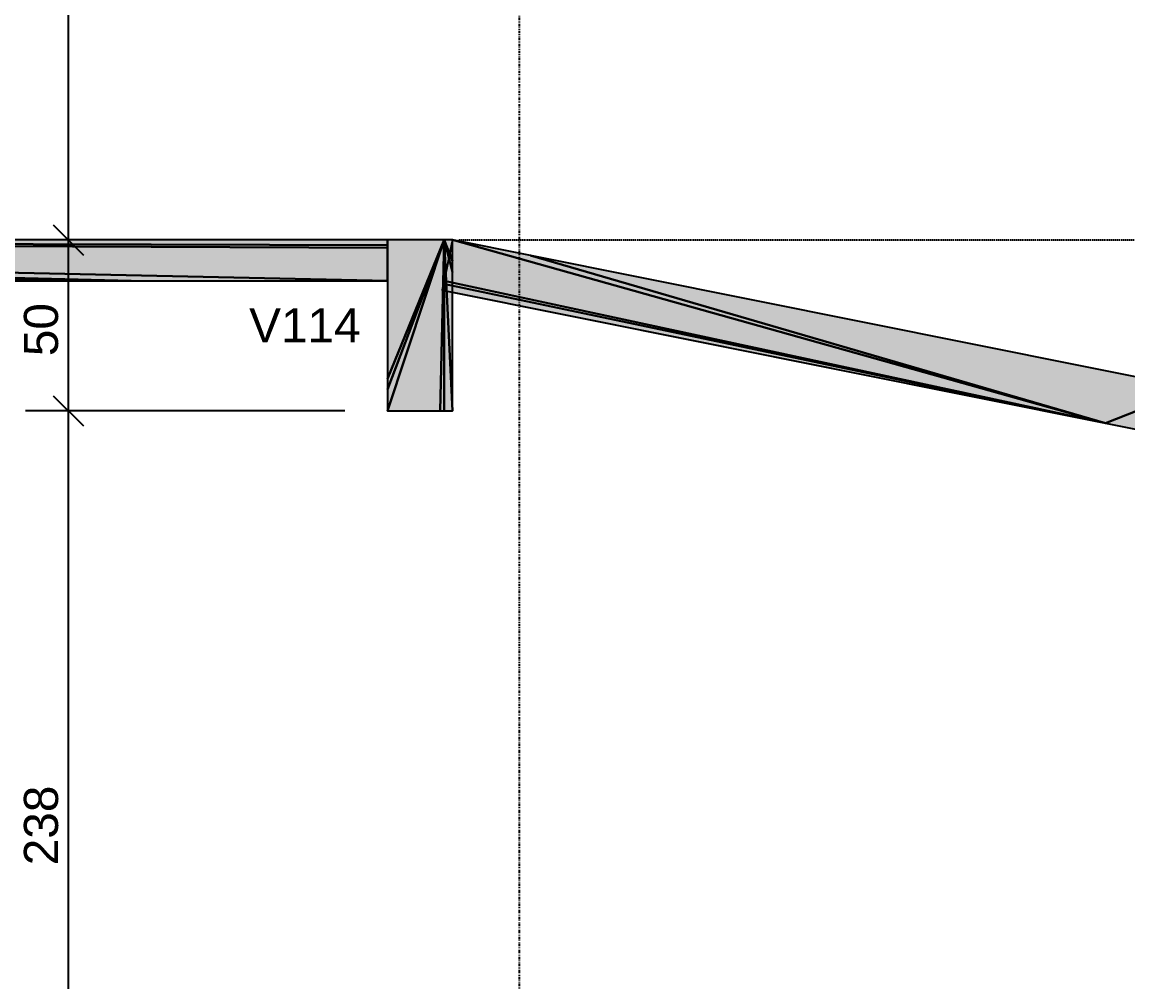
# Model space of a CAD drawing. Extents: x 37185 to 43130, y -8131 to -3926.
# Drawn here: x 40582.7 to 40798.5, y -5005.6 to -4818.4 of the extents above; entities that cross this region are included whole.
import ezdxf

# ---------------------------------------------------------------- set-up
doc = ezdxf.new("R2010")
doc.units = 0
doc.header["$MEASUREMENT"] = 0
doc.linetypes.add('ESTILO_TQS_0002', pattern=[0.4, 0.1, -0.3])
doc.linetypes.add('ESTILO_TQS_0004', pattern=[1.12, 0.5, -0.2, 0.01, -0.2, 0.01, -0.2])
for name, color, linetype in [('52', 3, 'CONTINUOUS'), ('67', 7, 'CONTINUOUS'), ('70', 160, 'CONTINUOUS'), ('74', 2, 'CONTINUOUS'), ('75', 9, 'CONTINUOUS'), ('96', 252, 'CONTINUOUS')]:
    doc.layers.add(name, color=color, linetype=linetype)
doc.styles.add('TQS_ARIAL', font='arial.ttf')

msp = doc.modelspace()

# ---------------------------------------------------------------- linework, layer by layer
at = {"layer": '52', "linetype": 'Continuous'}
for points in [[(40666.65, -4860.87), (40665.07, -4860.87), (40653.98, -4860.87), (40284.98, -4860.87), (40284.83, -4860.87), (40284.47, -4860.87), (40284.22, -4860.87), (40283.64, -4860.87), (40282.05, -4860.87), (40281.41, -4860.87), (40280.75, -4860.87), (40278.81, -4860.87), (40278.4, -4860.87), (40274.98, -4860.87), (40271.56, -4860.87), (40271.16, -4860.87), (40269.22, -4860.87), (40268.56, -4860.87), (40267.91, -4860.87), (40266.32, -4860.87), (40265.74, -4860.87), (40265.14, -4860.87), (40264.98, -4860.87)], [(40666.65, -4860.87), (40666.1, -4863.59), (40665.95, -4864.36), (40665.37, -4867.24), (40665.07, -4868.74), (40665.05, -4868.83), (40664.93, -4869.45), (40664.86, -4869.82), (40664.68, -4870.67)], [(40666.65, -4894.2), (40666.65, -4871.07), (40666.65, -4869.82), (40666.65, -4869.17), (40666.65, -4867.14), (40666.65, -4865.02), (40666.65, -4860.87)], [(41624.65, -5052.87), (41444.97, -5016.86), (41096.56, -4947.03), (41055.54, -4938.81), (41026.46, -4932.98), (41023.04, -4932.3), (40862.7, -4900.16), (40843.82, -4896.38), (40814.74, -4890.55), (40811.32, -4889.86), (40681.89, -4863.92), (40666.65, -4860.87)], [(40284.98, -4868.87), (40407.24, -4868.87), (40515, -4868.87), (40557.25, -4868.87), (40579.8, -4868.87), (40584.62, -4868.87), (40593.82, -4868.87), (40603.98, -4868.87), (40653.98, -4868.87)], [(40653.98, -4868.87), (40653.98, -4887.94), (40653.98, -4890.05), (40653.98, -4894.2)], [(40664.68, -4870.67), (40664.83, -4870.7), (40665.07, -4870.75), (40665.54, -4870.85), (40666.65, -4871.07)], [(40666.65, -4871.07), (40794.11, -4896.61), (40809.35, -4899.67), (40838.43, -4905.5), (40841.85, -4906.18), (41002.19, -4938.32), (41021.08, -4942.1), (41050.15, -4947.93), (41053.57, -4948.62), (41401.98, -5018.44), (41443, -5026.67), (41622.68, -5062.68)], [(40653.98, -4894.2), (40664.27, -4894.2), (40665.07, -4894.2), (40666.65, -4894.2)]]:
    msp.add_lwpolyline(points, dxfattribs=at)
at = {"layer": '67', "linetype": 'ESTILO_TQS_0002'}
msp.add_line((40668.02, -4860.87), (42548.32, -4860.87), dxfattribs=at)
at = {"layer": '70', "linetype": 'ESTILO_TQS_0004'}
msp.add_line((40679.65, -4323.44), (40679.65, -5192.87), dxfattribs=at)
at = {"layer": '75', "linetype": 'Continuous'}
for p, q in [((40591.68, -4693.87), (40591.68, -4869.2)), ((40591.68, -4852.54), (40591.68, -4902.54)), ((40588.74, -4857.92), (40594.63, -4863.82)), ((40588.74, -4857.92), (40594.63, -4863.82)), ((40601.24, -4860.87), (40583.35, -4860.87)), ((40601.24, -4860.87), (40583.35, -4860.87)), ((40609.58, -4860.87), (40609.58, -4860.87)), ((40609.58, -4860.87), (40609.58, -4860.87)), ((40591.68, -4885.87), (40591.68, -5061.21)), ((40588.74, -4891.26), (40594.63, -4897.15)), ((40588.74, -4891.26), (40594.63, -4897.15)), ((40645.65, -4894.2), (40583.35, -4894.2)), ((40645.65, -4894.2), (40583.35, -4894.2)), ((40653.98, -4894.2), (40653.98, -4894.2)), ((40653.98, -4894.2), (40653.98, -4894.2))]:
    msp.add_line(p, q, dxfattribs=at)
at = {"layer": '96', "linetype": 'Continuous'}
for points in [[(40284.98, -4860.87), (40579.8, -4868.87), (40584.62, -4868.87), (40284.98, -4860.87)], [(40284.98, -4860.87), (40584.62, -4868.87), (40593.82, -4868.87), (40284.98, -4860.87)], [(40284.98, -4860.87), (40593.82, -4868.87), (40603.98, -4868.87), (40284.98, -4860.87)], [(40284.98, -4860.87), (40603.98, -4868.87), (40653.98, -4868.87), (40284.98, -4860.87)], [(40284.98, -4860.87), (40653.98, -4868.87), (40653.98, -4862.37), (40284.98, -4860.87)], [(40284.98, -4860.87), (40653.98, -4862.37), (40653.98, -4861.87), (40284.98, -4860.87)], [(40284.98, -4860.87), (40653.98, -4861.87), (40653.98, -4860.87), (40284.98, -4860.87)], [(40665.07, -4860.87), (40653.98, -4860.87), (40653.98, -4887.94), (40665.07, -4860.87)], [(40665.07, -4860.87), (40653.98, -4887.94), (40653.98, -4890.05), (40665.07, -4860.87)], [(40665.07, -4860.87), (40653.98, -4890.05), (40653.98, -4894.2), (40665.07, -4860.87)], [(40665.07, -4860.87), (40653.98, -4894.2), (40664.27, -4894.2), (40665.07, -4860.87)], [(40665.07, -4860.87), (40664.27, -4894.2), (40665.07, -4894.2), (40665.07, -4860.87)], [(40794.11, -4896.61), (40666.65, -4860.87), (40665.05, -4868.83), (40794.11, -4896.61)], [(40665.07, -4860.87), (40665.07, -4894.2), (40666.65, -4894.2), (40665.07, -4860.87)], [(40665.07, -4860.87), (40666.65, -4894.2), (40666.65, -4867.14), (40665.07, -4860.87)], [(40665.07, -4860.87), (40666.65, -4867.14), (40666.65, -4865.02), (40665.07, -4860.87)], [(40665.07, -4860.87), (40666.65, -4865.02), (40666.65, -4860.87), (40665.07, -4860.87)], [(40794.11, -4896.61), (40681.89, -4863.92), (40666.65, -4860.87), (40794.11, -4896.61)], [(40794.11, -4896.61), (40811.32, -4889.86), (40681.89, -4863.92), (40794.11, -4896.61)], [(40794.11, -4896.61), (40665.05, -4868.83), (40664.93, -4869.45), (40794.11, -4896.61)], [(40794.11, -4896.61), (40664.93, -4869.45), (40664.68, -4870.67), (40794.11, -4896.61)], [(40794.11, -4896.61), (40809.35, -4899.67), (40811.32, -4889.86), (40794.11, -4896.61)]]:
    msp.add_lwpolyline(points, dxfattribs=at)
for points in [[(40284.98, -4860.87), (40579.8, -4868.87), (40584.62, -4868.87)], [(40284.98, -4860.87), (40584.62, -4868.87), (40284.98, -4860.87)], [(40284.98, -4860.87), (40584.62, -4868.87), (40593.82, -4868.87)], [(40284.98, -4860.87), (40593.82, -4868.87), (40284.98, -4860.87)], [(40284.98, -4860.87), (40593.82, -4868.87), (40603.98, -4868.87)], [(40284.98, -4860.87), (40603.98, -4868.87), (40284.98, -4860.87)], [(40284.98, -4860.87), (40603.98, -4868.87), (40653.98, -4868.87)], [(40284.98, -4860.87), (40653.98, -4868.87), (40284.98, -4860.87)], [(40284.98, -4860.87), (40653.98, -4868.87), (40653.98, -4862.37)], [(40284.98, -4860.87), (40653.98, -4862.37), (40284.98, -4860.87)], [(40284.98, -4860.87), (40653.98, -4862.37), (40653.98, -4861.87)], [(40284.98, -4860.87), (40653.98, -4861.87), (40284.98, -4860.87)], [(40284.98, -4860.87), (40653.98, -4861.87), (40653.98, -4860.87)], [(40284.98, -4860.87), (40653.98, -4860.87), (40284.98, -4860.87)], [(40665.07, -4860.87), (40653.98, -4860.87), (40653.98, -4887.94)], [(40665.07, -4860.87), (40653.98, -4887.94), (40665.07, -4860.87)], [(40665.07, -4860.87), (40653.98, -4887.94), (40653.98, -4890.05)], [(40665.07, -4860.87), (40653.98, -4890.05), (40665.07, -4860.87)], [(40665.07, -4860.87), (40653.98, -4890.05), (40653.98, -4894.2)], [(40665.07, -4860.87), (40653.98, -4894.2), (40665.07, -4860.87)], [(40665.07, -4860.87), (40653.98, -4894.2), (40664.27, -4894.2)], [(40665.07, -4860.87), (40664.27, -4894.2), (40665.07, -4860.87)], [(40665.07, -4860.87), (40664.27, -4894.2), (40665.07, -4894.2)], [(40794.11, -4896.61), (40666.65, -4860.87), (40665.05, -4868.83)], [(40665.07, -4860.87), (40665.07, -4894.2), (40665.07, -4860.87)], [(40665.07, -4860.87), (40665.07, -4894.2), (40666.65, -4894.2)], [(40665.07, -4860.87), (40666.65, -4894.2), (40665.07, -4860.87)], [(40665.07, -4860.87), (40666.65, -4894.2), (40666.65, -4867.14)], [(40665.07, -4860.87), (40666.65, -4867.14), (40665.07, -4860.87)], [(40665.07, -4860.87), (40666.65, -4867.14), (40666.65, -4865.02)], [(40665.07, -4860.87), (40666.65, -4865.02), (40665.07, -4860.87)], [(40665.07, -4860.87), (40666.65, -4865.02), (40666.65, -4860.87)], [(40665.07, -4860.87), (40666.65, -4860.87), (40665.07, -4860.87)], [(40794.11, -4896.61), (40681.89, -4863.92), (40666.65, -4860.87)], [(40794.11, -4896.61), (40666.65, -4860.87), (40794.11, -4896.61)], [(40794.11, -4896.61), (40811.32, -4889.86), (40681.89, -4863.92)], [(40794.11, -4896.61), (40681.89, -4863.92), (40794.11, -4896.61)], [(40794.11, -4896.61), (40665.05, -4868.83), (40664.93, -4869.45)], [(40794.11, -4896.61), (40665.05, -4868.83), (40794.11, -4896.61)], [(40794.11, -4896.61), (40664.93, -4869.45), (40664.68, -4870.67)], [(40794.11, -4896.61), (40664.68, -4870.67), (40794.11, -4896.61)], [(40794.11, -4896.61), (40664.93, -4869.45), (40794.11, -4896.61)], [(40794.11, -4896.61), (40809.35, -4899.67), (40811.32, -4889.86)], [(40794.11, -4896.61), (40811.32, -4889.86), (40794.11, -4896.61)]]:
    msp.add_solid(points, dxfattribs=at)

# ---------------------------------------------------------------- texts
at = {"layer": '74', "linetype": 'Continuous', "style": 'TQS_ARIAL'}
msp.add_text('V114', height=6.667, dxfattribs=at).set_placement((40626.98, -4880.87))
at = {"layer": '75', "linetype": 'Continuous', "style": 'TQS_ARIAL'}
for s, p in [('50', (40589.68, -4883.54)), ('238', (40589.68, -4982.87))]:
    msp.add_text(s, height=6.667, rotation=90, dxfattribs=at).set_placement(p)

doc.saveas('drawing.dxf')
